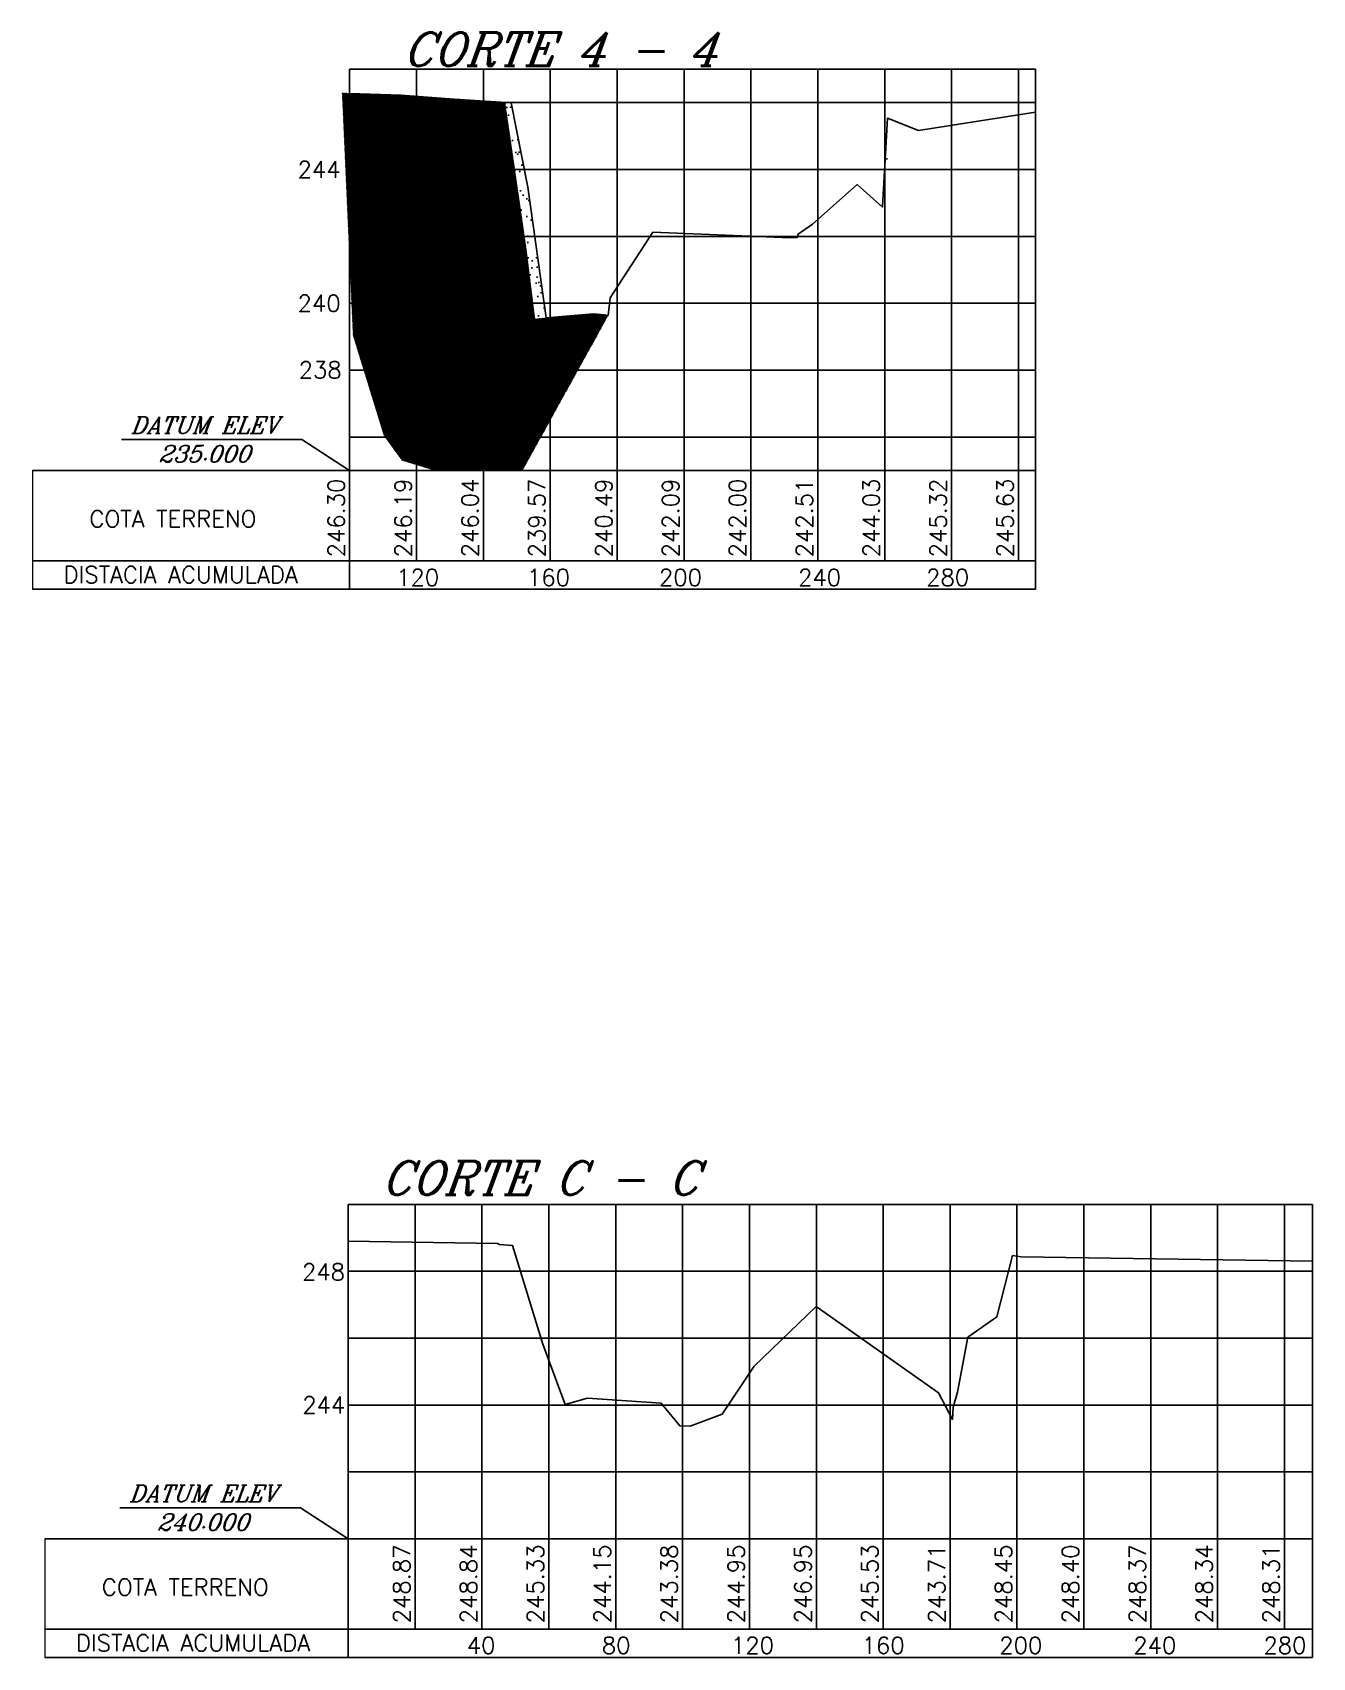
# Model space of a CAD drawing. Header units: metres. Extents: x 708931 to 723899, y 5405153 to 5413472.
# Drawn here: x 717233.1 to 717615.9, y 5407083.1 to 5407569 of the extents above; entities that cross this region are included whole.
import ezdxf
from ezdxf.enums import TextEntityAlignment as Align

# ---------------------------------------------------------------- set-up
doc = ezdxf.new("R2010")
doc.units = ezdxf.units.M
doc.header["$LTSCALE"] = 12.7
doc.header["$MEASUREMENT"] = 0
doc.layers.add('FORMATO', color=7, linetype='Continuous', lineweight=13)
for name, color, linetype in [('PBASE', 7, 'Continuous'), ('PEGCT', 7, 'Continuous'), ('PGRID', 250, 'Continuous'), ('PGRIDT', 7, 'Continuous')]:
    doc.layers.add(name, color=color, linetype=linetype)
doc.styles.add('5mm', font='simplex', dxfattribs={"height": 2.5})
doc.styles.add('C10O', font='complex', dxfattribs={"oblique": 20, "height": 4.167})
pattern_1 = [(45, (0, 0), (-0.0883883476483, 0.0883883476483), [])]

# ---------------------------------------------------------------- blocks, each defined once
blk = doc.blocks.new('datum')
blk.add_line((-1.625, 0), (-0.125, 0))
at = {"style": 'C10O', "oblique": 20}
blk.add_text('DATUM ELEV', height=0.1389, dxfattribs=at).set_placement((-0.9375, 0.05), align=Align.CENTER)
blk.add_attdef('DATUM', text='', height=0.1389, dxfattribs=at).set_placement((-0.9375, -0.18889), align=Align.CENTER)

msp = doc.modelspace()

# ---------------------------------------------------------------- hatches: boundary and pattern name
h = msp.add_hatch()
h.set_pattern_fill('ANSI31', color=2)
h.set_pattern_definition(pattern_1)
h.paths.add_polyline_path([(717342.79, 5407448.04), (717338.54, 5407448.04), (717343.59, 5407441.09)])
h.paths.add_polyline_path([(717340.49, 5407468.04), (717332.24, 5407468.04), (717338.31, 5407448.35), (717338.54, 5407448.04), (717342.79, 5407448.04)])
h.paths.add_polyline_path([(717338.79, 5407482.85), (717338.2, 5407488.04), (717328.62, 5407488.04), (717329.06, 5407478.36), (717332.24, 5407468.04), (717340.49, 5407468.04)])
h.paths.add_polyline_path([(717335.92, 5407508.04), (717327.98, 5407508.04), (717327.98, 5407502.05), (717328.62, 5407488.04), (717338.2, 5407488.04)])
h.paths.add_polyline_path([(717331.79, 5407544.33), (717331.06, 5407550.69), (717327.98, 5407550.8), (717327.98, 5407508.04), (717335.92, 5407508.04)])
h.paths.add_polyline_path([(717327.98, 5407550.8), (717325.78, 5407550.88), (717327.98, 5407502.05), (717327.98, 5407508.04)])
h = msp.add_hatch()
h.set_pattern_fill('ANSI31', color=6)
h.set_pattern_definition(pattern_1)
h.paths.add_polyline_path([(717331.07, 5407550.69), (717343.41, 5407550.27), (717349.02, 5407549.88), (717349.67, 5407537.76), (717350.22, 5407528.04), (717350.42, 5407520.58), (717350.8, 5407499.63), (717351.16, 5407482), (717362.91, 5407483.5), (717368.44, 5407483.32), (717383.37, 5407483.31), (717386.79, 5407483.67), (717400.88, 5407484.87), (717405.24, 5407484.43), (717379.57, 5407438.04), (717353.57, 5407438.04), (717343.57, 5407441.11)])
h = msp.add_hatch()
h.set_pattern_fill('ANSI31', color=118)
h.set_pattern_definition(pattern_1)
h.paths.add_polyline_path([(717349.02, 5407549.88), (717354.2, 5407549.47), (717362.91, 5407483.5), (717351.14, 5407482.01), (717350.92, 5407493.84), (717350.62, 5407510.08), (717350.53, 5407514.8), (717350.35, 5407524.4), (717350.32, 5407526.04), (717350.3, 5407526.9), (717350.18, 5407529.01), (717349.82, 5407535.62), (717349.51, 5407541.08), (717349.26, 5407545.6)])
h = msp.add_hatch()
h.set_pattern_fill('ANSI31', color=5)
h.set_pattern_definition(pattern_1)
h.paths.add_polyline_path([(717359.22, 5407549.07), (717354.2, 5407549.47), (717362.91, 5407483.51), (717368.39, 5407483.31), (717361.63, 5407532.66), (717360.27, 5407543.02), (717359.84, 5407545.56)])
h = msp.add_hatch()
h.set_pattern_fill('ANSI31', color=102, style=0)
h.set_pattern_definition(pattern_1)
h.paths.add_polyline_path([(717359.22, 5407549.07), (717360.34, 5407542.66), (717368.41, 5407483.32), (717383.37, 5407483.31), (717380.82, 5407504), (717375.83, 5407538.51), (717374.4, 5407548.06)])
h = msp.add_hatch()
h.set_pattern_fill('AR-SAND', color=46, scale=3, style=0)
h.set_pattern_definition([(37.5, (0, 0), (-0.1889800743, 5.780471307), [0, -4.56, 0, -5.1, 0, -4.875]), (7.5, (0, 0), (5.309330116, 8.466438196), [0, -2.46, 0, -4.11, 0, -1.575]), (327.5, (-3.69, 0), (9.3424255853, 0.0169771606), [0, -1.5, 0, -5.4, 0, -7.05]), (317.5, (-3.69, 0), (9.018379814, 2.633026695), [0, -0.75, 0, -3.54, 0, -4.05])])
h.paths.add_polyline_path([(717374.4, 5407548.06), (717375.04, 5407543.82), (717379.8, 5407512.02), (717381.33, 5407501.01), (717383.37, 5407483.31), (717386.79, 5407483.67), (717385.25, 5407494.56), (717382.43, 5407514.48), (717381.25, 5407522.77), (717379.75, 5407530.38), (717377.45, 5407542.02), (717376.37, 5407547.45), (717376.28, 5407547.94)])
h = msp.add_hatch()
h.set_pattern_fill('AR-SAND', color=46, scale=3, style=0)
h.set_pattern_definition([(37.5, (10395.6946, -911.9184), (-0.1889800743, 5.780471307), [0, -4.56, 0, -5.1, 0, -4.875]), (7.5, (10395.6946, -911.918), (5.309330116, 8.466438196), [0, -2.46, 0, -4.11, 0, -1.575]), (327.5, (10392.0046, -911.9184), (9.3424255853, 0.0169771606), [0, -1.5, 0, -5.4, 0, -7.05]), (317.5, (10392.0046, -911.918), (9.018379814, 2.633026695), [0, -0.75, 0, -3.54, 0, -4.05])])
h.paths.add_polyline_path([(717489.98, 5407543.06), (717489.26, 5407536.89), (717487.34, 5407516.82), (717487.48, 5407519.27), (717488.45, 5407536.67), (717488.82, 5407543.36)])

# ---------------------------------------------------------------- linework, layer by layer
at = {"color": 5}
for points in [[(717327.98, 5407550.8), (717343.41, 5407550.27), (717344.72, 5407550.22), (717359.22, 5407549.07), (717376.28, 5407547.94), (717381.25, 5407522.77), (717386.79, 5407483.67), (717400.88, 5407484.87), (717404.1, 5407484.57), (717405.24, 5407484.43), (717405.84, 5407489.66), (717418.65, 5407509.32), (717457.28, 5407507.67), (717461.76, 5407507.67), (717462.12, 5407508.67), (717466.37, 5407511.69), (717479.71, 5407523.56), (717487.34, 5407516.82), (717487.36, 5407517.03), (717488.82, 5407543.36), (717498.08, 5407539.69), (717533.04, 5407545.15)], [(717327.55, 5407207.59), (717372.18, 5407206.9), (717372.78, 5407206.6), (717376.64, 5407206.33), (717385.72, 5407176.77), (717392.47, 5407158.7), (717399.1, 5407160.68), (717421.09, 5407159.14), (717426.76, 5407152.41), (717429.79, 5407152.27), (717439.4, 5407155.81), (717448.99, 5407170.24), (717467.54, 5407188.08), (717504.08, 5407162.2), (717508.27, 5407154.3), (717508.46, 5407157.91), (717509.73, 5407162.44), (717512.88, 5407178.86), (717521.55, 5407184.95), (717526.21, 5407203.28), (717528.78, 5407202.89), (717615.92, 5407201.59)]]:
    msp.add_lwpolyline(points, dxfattribs=at)
at = {"layer": 'FORMATO'}
for p, q in [((717233.13, 5407438.04), (717233.13, 5407402.54)), ((717236.82, 5407118.59), (717236.82, 5407083.08))]:
    msp.add_line(p, q, dxfattribs=at)
at = {"layer": 'PBASE'}
for p, q in [((717233.13, 5407438.04), (717521, 5407438.04)), ((717327.98, 5407402.54), (717327.98, 5407438.04)), ((717335.89, 5407438.04), (717533.04, 5407438.04)), ((717347.98, 5407411.04), (717347.98, 5407438.04)), ((717367.98, 5407411.04), (717367.98, 5407438.04)), ((717387.98, 5407411.04), (717387.98, 5407438.04)), ((717407.98, 5407411.04), (717407.98, 5407438.04)), ((717427.98, 5407411.04), (717427.98, 5407438.04)), ((717447.98, 5407411.04), (717447.98, 5407438.04)), ((717467.98, 5407411.04), (717467.98, 5407438.04)), ((717487.98, 5407411.04), (717487.98, 5407438.04)), ((717507.98, 5407411.04), (717507.98, 5407438.04)), ((717527.98, 5407411.04), (717527.98, 5407438.04)), ((717533.04, 5407402.54), (717533.04, 5407438.04)), ((717233.13, 5407411.04), (717533.04, 5407411.04)), ((717233.13, 5407402.54), (717533.04, 5407402.54)), ((717236.82, 5407118.59), (717524.69, 5407118.59)), ((717327.55, 5407118.59), (717615.92, 5407118.59)), ((717327.55, 5407083.08), (717327.55, 5407118.59)), ((717347.55, 5407091.59), (717347.55, 5407118.59)), ((717367.55, 5407091.59), (717367.55, 5407118.59)), ((717387.55, 5407091.59), (717387.55, 5407118.59)), ((717407.55, 5407091.59), (717407.55, 5407118.59)), ((717427.55, 5407091.59), (717427.55, 5407118.59)), ((717447.55, 5407091.59), (717447.55, 5407118.59)), ((717467.55, 5407091.59), (717467.55, 5407118.59)), ((717487.55, 5407091.59), (717487.55, 5407118.59)), ((717507.55, 5407091.59), (717507.55, 5407118.59)), ((717527.55, 5407091.59), (717527.55, 5407118.59)), ((717547.55, 5407091.59), (717547.55, 5407118.59)), ((717567.55, 5407091.59), (717567.55, 5407118.59)), ((717587.55, 5407091.59), (717587.55, 5407118.59)), ((717607.55, 5407091.59), (717607.55, 5407118.59)), ((717615.92, 5407083.08), (717615.92, 5407118.59)), ((717236.82, 5407091.59), (717615.92, 5407091.59)), ((717236.82, 5407083.08), (717615.92, 5407083.08))]:
    msp.add_line(p, q, dxfattribs=at)
for points in [[(717313.71, 5407447.31), (717327.98, 5407438.04)], [(717313.27, 5407127.86), (717327.55, 5407118.59)]]:
    msp.add_lwpolyline(points, dxfattribs=at)
at = {"layer": 'PGRID'}
for p, q in [((717327.98, 5407558.04), (717533.04, 5407558.04)), ((717327.98, 5407438.04), (717327.98, 5407558.04)), ((717347.98, 5407438.04), (717347.98, 5407558.04)), ((717367.98, 5407438.04), (717367.98, 5407558.04)), ((717387.98, 5407438.04), (717387.98, 5407558.04)), ((717407.98, 5407438.04), (717407.98, 5407558.04)), ((717427.98, 5407438.04), (717427.98, 5407558.04)), ((717447.98, 5407438.04), (717447.98, 5407558.04)), ((717467.98, 5407438.04), (717467.98, 5407558.04)), ((717487.98, 5407438.04), (717487.98, 5407558.04)), ((717507.98, 5407438.04), (717507.98, 5407558.04)), ((717527.98, 5407438.04), (717527.98, 5407558.04)), ((717533.04, 5407438.04), (717533.04, 5407558.04)), ((717327.98, 5407548.04), (717533.04, 5407548.04)), ((717327.98, 5407528.04), (717533.04, 5407528.04)), ((717327.98, 5407508.04), (717533.04, 5407508.04)), ((717327.98, 5407488.04), (717533.04, 5407488.04)), ((717327.98, 5407468.04), (717533.04, 5407468.04)), ((717327.98, 5407448.04), (717533.04, 5407448.04)), ((717327.55, 5407218.59), (717615.92, 5407218.59)), ((717327.55, 5407118.59), (717327.55, 5407218.59)), ((717327.55, 5407218.59), (717615.92, 5407218.59)), ((717327.55, 5407118.59), (717327.55, 5407218.59)), ((717347.55, 5407118.59), (717347.55, 5407218.59)), ((717367.55, 5407118.59), (717367.55, 5407218.59)), ((717387.55, 5407118.59), (717387.55, 5407218.59)), ((717407.55, 5407118.59), (717407.55, 5407218.59)), ((717427.55, 5407118.59), (717427.55, 5407218.59)), ((717447.55, 5407118.59), (717447.55, 5407218.59)), ((717467.55, 5407118.59), (717467.55, 5407218.59)), ((717487.55, 5407118.59), (717487.55, 5407218.59)), ((717507.55, 5407118.59), (717507.55, 5407218.59)), ((717527.55, 5407118.59), (717527.55, 5407218.59)), ((717547.55, 5407118.59), (717547.55, 5407218.59)), ((717567.55, 5407118.59), (717567.55, 5407218.59)), ((717587.55, 5407118.59), (717587.55, 5407218.59)), ((717607.55, 5407118.59), (717607.55, 5407218.59)), ((717615.92, 5407118.59), (717615.92, 5407218.59)), ((717615.92, 5407118.59), (717615.92, 5407218.59)), ((717327.55, 5407198.59), (717615.92, 5407198.59)), ((717327.55, 5407178.59), (717615.92, 5407178.59)), ((717327.55, 5407158.59), (717615.92, 5407158.59)), ((717327.55, 5407138.59), (717615.92, 5407138.59))]:
    msp.add_line(p, q, dxfattribs=at)

# ---------------------------------------------------------------- block references
at = {"layer": 'PBASE', "xscale": 35.99712023045868, "yscale": 35.99712023045868, "zscale": 35.99712023045868}
for p, values in [((717318.21, 5407447.31), {'DATUM': '235.000'}), ((717317.77, 5407127.86), {'DATUM': '240.000'})]:
    msp.add_blockref('datum', p, dxfattribs=at).add_auto_attribs(values)

# ---------------------------------------------------------------- texts
at = {"style": 'C10O', "oblique": 20}
for s, p in [('CORTE 4 - 4', (717390.77, 5407559.02)), ('CORTE C - C', (717384.76, 5407221.46))]:
    msp.add_text(s, height=10, dxfattribs=at).set_placement(p, align=Align.CENTER)
at = {"layer": 'PEGCT', "style": '5mm'}
for s, p in [('246.30', (717327.98, 5407423.84)), ('246.19', (717347.98, 5407423.84)), ('246.04', (717367.98, 5407423.84)), ('239.57', (717387.98, 5407423.84)), ('240.49', (717407.98, 5407423.84)), ('242.09', (717427.98, 5407423.84)), ('242.00', (717447.98, 5407423.84)), ('242.51', (717467.98, 5407423.84)), ('244.03', (717487.98, 5407423.84)), ('245.32', (717507.98, 5407423.84)), ('245.63', (717527.98, 5407423.84)), ('248.87', (717347.55, 5407105.09)), ('248.84', (717367.55, 5407105.09)), ('245.33', (717387.55, 5407105.09)), ('244.15', (717407.55, 5407105.09)), ('243.38', (717427.55, 5407105.09)), ('244.95', (717447.55, 5407105.09)), ('246.95', (717467.55, 5407105.09)), ('245.53', (717487.55, 5407105.09)), ('248.45', (717527.55, 5407105.09)), ('248.40', (717547.55, 5407105.09)), ('248.37', (717567.55, 5407105.09)), ('248.34', (717587.55, 5407105.09)), ('243.71', (717507.55, 5407105.09)), ('248.31', (717607.55, 5407105.09))]:
    msp.add_text(s, height=5, rotation=90, dxfattribs=at).set_placement(p, align=Align.BOTTOM_CENTER)
for s, p in [('COTA TERRENO', (717275.13, 5407423.57)), ('DISTACIA ACUMULADA', (717277.44, 5407406.89)), ('120', (717348.32, 5407406.06)), ('160', (717387.45, 5407406.06)), ('200', (717426.9, 5407406.06)), ('240', (717468.52, 5407406.06)), ('280', (717506.82, 5407406.06)), ('COTA TERRENO', (717278.82, 5407104.12)), ('DISTACIA ACUMULADA', (717281.14, 5407087.44)), ('40', (717367.3, 5407086.7)), ('80', (717407.68, 5407086.7)), ('120', (717448.43, 5407086.7)), ('160', (717487.55, 5407086.7)), ('200', (717528.67, 5407086.7)), ('240', (717568.74, 5407086.7)), ('280', (717607.69, 5407086.7))]:
    msp.add_text(s, height=5, dxfattribs=at).set_placement(p, align=Align.MIDDLE_CENTER)
at = {"layer": 'PGRIDT', "style": '5mm'}
for s, p in [('244', (717325.26, 5407528.04)), ('240', (717325.26, 5407488.04)), ('238', (717325.6, 5407468.11)), ('248', (717326.6, 5407198.39)), ('244', (717326.66, 5407158.59))]:
    msp.add_text(s, height=5, dxfattribs=at).set_placement(p, align=Align.MIDDLE_RIGHT)

doc.saveas('drawing.dxf')
